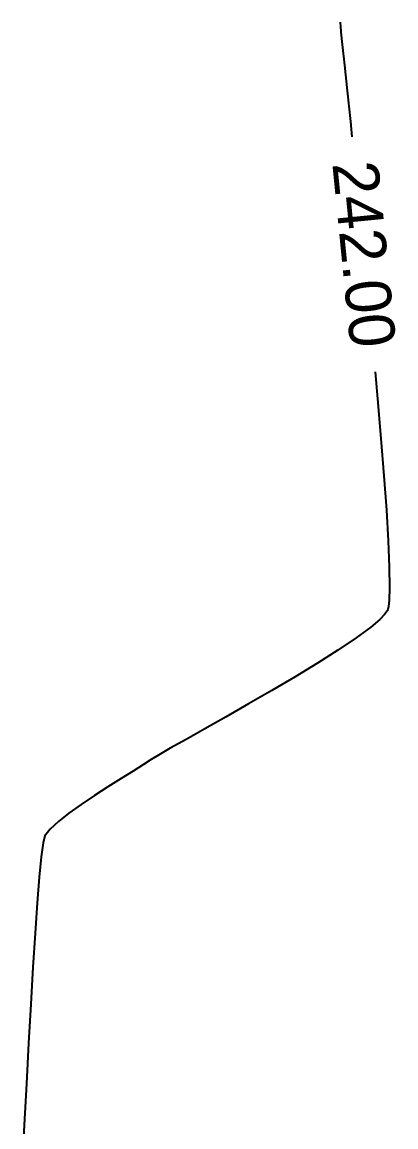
# Model space of a CAD drawing. Header units: metres. Extents: x 708941 to 724052, y 5405153 to 5413472.
# Drawn here: x 709489.9 to 709522.7, y 5412061.6 to 5412158.4 of the extents above; entities that cross this region are included whole.
import ezdxf

# ---------------------------------------------------------------- set-up
doc = ezdxf.new("R2010")
doc.units = ezdxf.units.M
doc.header["$LTSCALE"] = 12.7
doc.header["$MEASUREMENT"] = 0
doc.layers.add('CONT-MNR1', color=251, linetype='Continuous')

msp = doc.modelspace()

# ---------------------------------------------------------------- linework, layer by layer
at = {"layer": 'CONT-MNR1', "elevation": 242, "flags": 128}
for points in [[(709517.755, 5412158.38), (709517.762, 5412158.295), (709517.785, 5412158.048), (709517.841, 5412157.491), (709517.952, 5412156.425), (709518.142, 5412154.618), (709518.381, 5412152.347), (709518.662, 5412149.677), (709518.802, 5412148.335)], [(709520.83, 5412127.768), (709521.044, 5412125.399), (709521.341, 5412121.926), (709521.601, 5412118.652), (709521.815, 5412115.641), (709521.976, 5412112.96), (709522.073, 5412110.676), (709522.1, 5412108.854), (709522.064, 5412107.774), (709522, 5412107.206), (709521.94, 5412106.951), (709521.904, 5412106.863), (709521.84, 5412106.75), (709521.655, 5412106.502), (709521.241, 5412106.074), (709520.459, 5412105.411), (709519.163, 5412104.456), (709517.578, 5412103.391), (709515.774, 5412102.249), (709513.821, 5412101.062), (709511.789, 5412099.861), (709509.747, 5412098.68), (709507.766, 5412097.551), (709505.915, 5412096.505), (709504.265, 5412095.576), (709502.885, 5412094.795), (709501.846, 5412094.195), (709501.217, 5412093.807), (709500.528, 5412093.362), (709499.625, 5412092.799), (709498.568, 5412092.145), (709497.417, 5412091.424), (709496.232, 5412090.662), (709495.074, 5412089.884), (709494.002, 5412089.115), (709493.077, 5412088.382), (709492.358, 5412087.71), (709491.907, 5412087.123), (709491.745, 5412086.509), (709491.576, 5412085.279), (709491.401, 5412083.503), (709491.219, 5412081.255), (709491.034, 5412078.604), (709490.845, 5412075.623), (709490.655, 5412072.384), (709490.464, 5412068.958), (709490.273, 5412065.416), (709490.085, 5412061.831), (709489.899, 5412058.273)]]:
    msp.add_lwpolyline(points, dxfattribs=at)

# ---------------------------------------------------------------- texts
at = {"layer": 'CONT-MNR1', "insert": (709519.849, 5412138.054, 242), "char_height": 4, "attachment_point": 5, "rotation": 275.6714}
msp.add_mtext('{242.00}', dxfattribs=at)

doc.saveas('drawing.dxf')
